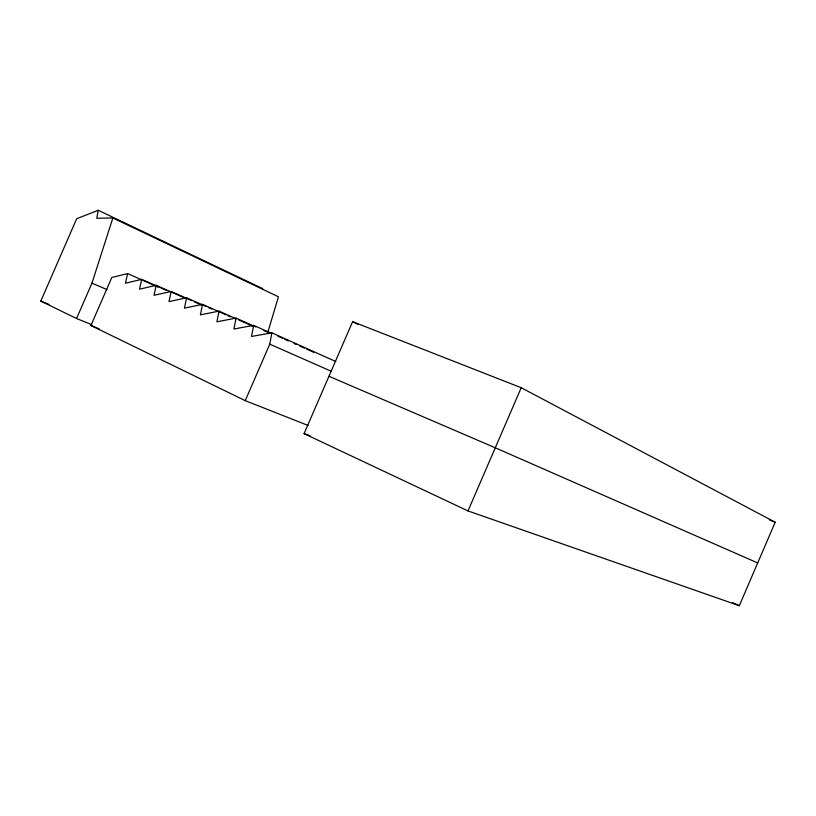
<?xml version="1.0" encoding="UTF-8"?>
<svg xmlns="http://www.w3.org/2000/svg" width="816" height="816" viewBox="0 0 816 816"><rect width="100%" height="100%" fill="white"/><g stroke="black" fill="none" stroke-linecap="round" stroke-linejoin="round"><path stroke-width="1.22" d="M262.752 288.67L98.236 210.283L96.767 218.29L112.853 217.974L278.429 296.789L267.76 332.54M308.081 425.442L245.239 400.646L269.749 344.158L271.891 332.846L335.774 361.519M270.983 333.122L253.664 325.36L251.512 336.457L271.891 332.846M255.816 326.971L236.048 318.118L233.896 329.021L253.664 325.36M236.303 318.852L219.014 311.12L216.862 321.82L236.048 318.118M225.757 314.731L202.541 304.348L200.389 314.864L219.014 311.12M206.06 306.49L186.599 297.799L184.447 308.132L202.541 304.348M192.056 300.788L171.156 291.455L169.004 301.604L186.599 297.799M185.293 298.279L156.193 285.304L154.04 295.29L171.156 291.455M166.138 290.241L141.688 279.347L139.546 289.16L156.193 285.304M157.814 287.008L127.612 273.564L125.48 283.223L141.688 279.347M91.78 324.666L76.561 318.515L91.963 283.142L112.853 217.974M739.316 605.717L775.2 522.24L521.23 387.722L352.624 321.667L304.082 433.643L467.996 510.928L739.316 605.717L732.411 602.565M467.996 510.928L521.23 387.722M76.561 318.515L40.8 301.104L76.704 218.698L98.236 210.283M245.239 400.646L90.923 325.513L111.833 277.46L127.612 273.564M304.082 433.643L310.049 435.846M90.923 325.513L99.175 328.838M40.8 301.104L49.011 304.439M769.335 519.843L775.2 522.24M328.96 376.268L495.271 447.79L757.697 562.948M91.963 283.142L107.039 289.619M269.749 344.158L331.52 371.362M228.072 315.761L230.398 316.802M208.345 307.51L211.783 309.05M194.381 301.818L201.348 304.929M277.909 336.233L282.53 338.303M284.835 339.334L288.303 340.884M294.076 343.475L296.381 344.515M299.849 346.066L304.47 348.136M306.775 349.166L313.701 352.277M263.956 330.613L269.77 333.224M238.609 319.892L252.44 326.074M352.624 321.667L358.316 324.544"/></g></svg>
